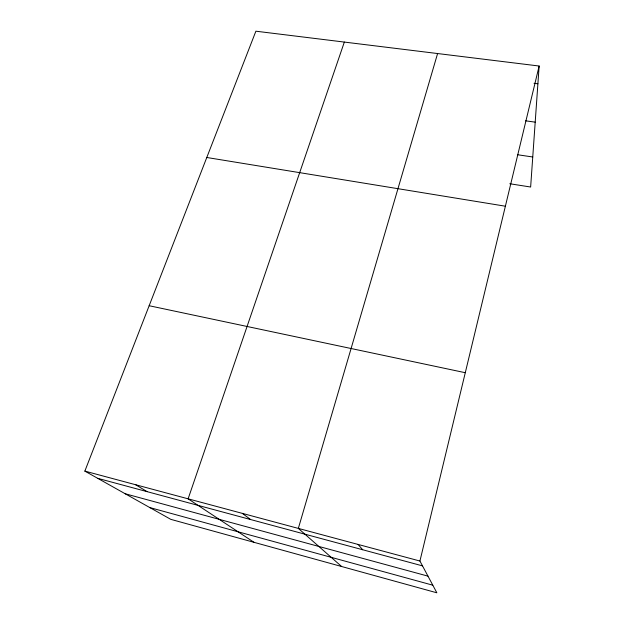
<?xml version="1.0" encoding="UTF-8"?>
<svg xmlns="http://www.w3.org/2000/svg" width="624" height="624" viewBox="0 0 624 624"><rect width="100%" height="100%" fill="white"/><g stroke="black" fill="none" stroke-linecap="round" stroke-linejoin="round"><path stroke-width="0.94" d="M539.144 66.027L419.929 561.031L436.855 592.8L170.781 519.347L84.856 471.112L255.887 31.2L539.144 66.027L530.642 187.021L509.792 183.752M437.596 53.547L298.334 528.403L341.64 566.514M344.339 42.073L188.12 498.826L254.023 542.326M534.043 83.288L537.896 83.78M525.619 120.822L535.197 122.148M517.405 154.713L532.756 156.991M206.786 157.49L505.385 206.209M149.159 305.729L465.286 372.707M84.856 471.112L419.929 561.031M97.718 478.335L422.51 565.874M125.221 493.771L427.97 576.131M149.838 507.585L432.791 585.187M135.658 484.747L147.1 491.642M242.315 513.365L250.614 519.542M358.059 544.424L362.7 549.752"/></g></svg>
